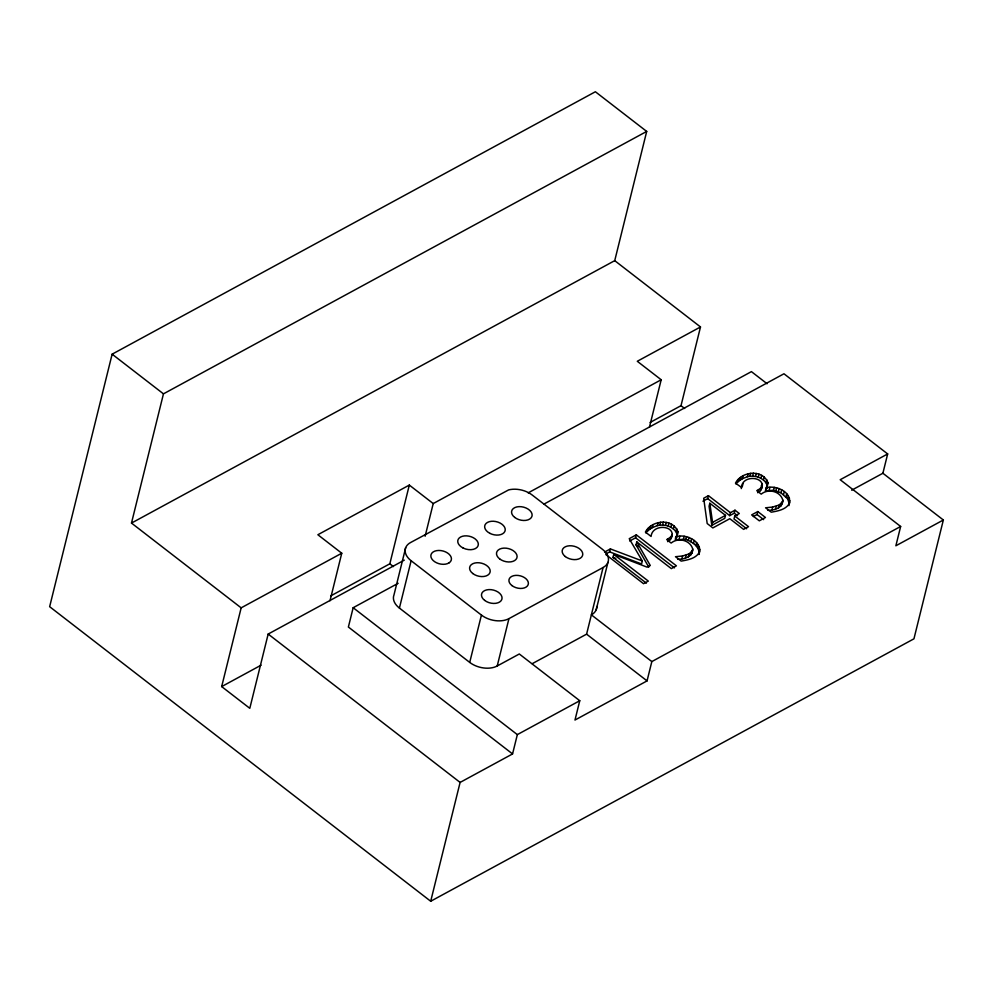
<?xml version="1.0" encoding="UTF-8"?>
<svg xmlns="http://www.w3.org/2000/svg" width="993" height="993" viewBox="0 0 993 993"><rect width="100%" height="100%" fill="white"/><g stroke="black" fill="none" stroke-linecap="round" stroke-linejoin="round"><path stroke-width="1.49" d="M672.311 534.259L671.094 536.617L668.376 538.665L667.644 541.632L670.362 539.584C679.262 525.669 652.327 522.442 651.085 536.456L645.4 532.062C651.47 520.096 672.695 517.899 677.847 531.565L677.598 534.395C670.225 543.792 683.718 536.977 688.31 540.453C693.747 542.848 700.164 547.863 698.873 554.541C703.64 541.855 686.237 533.39 676.022 536.741M766.931 488.457L767.924 482.66C762.773 468.981 741.548 471.179 735.478 483.144L741.473 487.377C742.416 473.338 769.463 476.975 760.439 490.666L757.709 492.714L758.453 489.748L761.172 487.7L762.376 485.341M767.924 482.66L765.367 490.803L773.485 490.294L780.97 492.801L787.672 498.908L789.187 503.389C792.004 491.572 775.434 484.907 766.1 487.824M788.951 505.636L789.919 500.41M677.797 559.27C684.239 559.382 692.928 556.788 692.729 549.017C690.259 540.068 678.095 537.176 671.144 543.047L666.675 539.584L668.376 538.665M691.823 553.411L692.729 549.017M767.874 510.352C774.18 510.414 783.179 507.944 782.807 500.1C780.337 491.15 768.172 488.258 761.221 494.129L756.753 490.666L758.453 489.748M404.3 560.126L268.172 634.055L249.802 708.319L221.675 686.585L241.162 607.853L131.486 523.075L614.729 260.65L646.704 131.424L595.378 91.753L112.135 354.178L49.65 606.686L430.701 901.247L913.945 638.822L943.35 519.997L882.889 473.251L887.668 453.95L783.961 373.778L544.027 504.072M131.486 523.075L163.46 393.849L646.704 131.424M329.999 600.753L341.753 553.225L317.859 534.743L409.315 485.08L433.221 503.563L425.128 536.232M398.156 583.288L353.16 607.716L348.382 627.03L512.562 753.935L460.107 782.422L430.701 901.247M330.657 595.937L389.827 563.801L409.315 485.08M405.678 547.664L393.96 594.993A19.798 12.574 13.9 0 0 399.409 608.064L469.714 662.405A19.798 12.574 13.9 0 0 497.22 665.98L519.302 653.99L579.763 700.723L574.984 720.037L647.051 680.9L651.83 661.586L900.651 526.464L840.19 479.731L887.668 453.95M399.409 608.064L411.127 560.735A19.798 12.574 13.9 0 1 410.519 542.563L508.615 489.909A19.798 12.574 13.9 0 1 532.174 494.998L602.478 549.34A19.798 12.574 13.9 0 1 603.086 567.512L586.59 634.155L532.198 663.696M469.714 662.405L481.431 615.077L411.127 560.735M497.22 665.98L508.937 618.639L603.086 567.512M512.562 753.935L517.341 734.621L579.763 700.723M609.665 551.885L610.397 548.918L642.31 560.971L641.577 563.937L609.665 551.885L606.177 553.771M596.21 609.739L607.927 562.41M646.381 583.152L613.016 557.358L613.748 554.392L647.188 567.177L650.278 565.501L636.761 541.893L636.029 544.872L648.789 567.164M649.422 427.288L661.189 379.76L637.283 361.278L700.499 326.958L614.729 260.65M629.674 541.011L635.582 537.809L636.314 534.842L676.419 565.836L671.318 568.617L636.761 541.893M646.083 533.142L648.243 528.276M647.51 531.243L649.732 529.269L650.477 526.302M650.08 422.472L681.012 405.678L700.499 326.958M649.732 529.269L652.215 527.68L652.947 524.701M652.215 527.68L657.316 525.632L658.049 522.666M657.316 525.632L659.873 525.173L660.606 522.206M659.873 525.173L662.542 525.049L663.274 522.07M662.542 525.049L665.459 525.334L666.191 522.368M677.847 531.565L677.102 534.544C676.096 530.25 672.112 527.593 668.227 526.067L668.959 523.1M670.858 527.258L671.603 524.279M670.362 539.584L671.094 536.617M673.378 528.909L674.11 525.942M675.96 531.603L676.705 528.624M675.662 540.006L676.394 537.039M679.088 539.249L679.82 536.27M683.407 539.211L684.14 536.232M685.803 539.646L686.535 536.679M681.843 558.947L682.576 555.981L689.167 553.883L692.555 550.445M688.31 540.453L689.043 537.486M685.418 558.128L686.151 555.149M690.892 541.706L691.625 538.74M688.434 556.862L689.167 553.883M693.486 543.481L694.231 540.502M691.066 554.739L691.798 551.773M695.882 545.616L696.614 542.637M707.699 498.647L708.431 495.668L730.438 512.686L729.706 515.652L707.699 498.647L702.957 501.217M697.595 547.826L698.327 544.847M709.821 503.252L709.076 506.219L711.82 525.371L724.753 518.346L725.498 515.367L709.821 503.252L712.564 522.392L711.82 525.371M698.675 550.06L699.407 547.093M699.109 552.294L699.854 549.328M736.161 484.224L738.32 479.358M737.588 482.325L739.81 480.364L740.542 477.385M739.81 480.364L742.292 478.763L743.025 475.784M729.706 515.652L734.261 513.182L735.006 510.203L739.313 513.542L734.746 516.012L734.013 518.991L746.662 528.76M741.274 488.606L742.007 485.627M742.292 486.558L743.025 483.591M742.292 478.763L747.394 476.714L748.126 473.748M747.394 476.714L749.951 476.255L750.683 473.289M749.951 476.255L752.62 476.131L753.352 473.164M752.62 476.131L755.536 476.429L756.269 473.45M767.179 485.627C766.174 481.332 762.19 478.676 758.304 477.149L759.037 474.182M760.936 478.341L761.681 475.362M760.439 490.666L761.172 487.7M761.643 488.308L762.376 484.087M763.456 479.991L764.188 477.025M753.364 516.534L757.063 514.523L757.796 511.556L765.466 517.49L759.31 520.828L751.639 514.895L757.796 511.556M766.037 482.685L766.782 479.718M765.74 491.088L766.472 488.122M769.165 490.331L769.898 487.352M773.485 490.294L774.217 487.315M775.881 490.728L776.613 487.762M771.909 510.03L772.653 507.063L779.244 504.978L782.633 501.527M778.388 491.535L779.12 488.568M775.496 509.21L776.228 506.231M780.97 492.801L781.702 489.822M778.512 507.944L779.244 504.978M783.564 494.564L784.296 491.585M781.143 505.822L781.876 502.855M782.074 503.066L782.807 500.1M785.96 496.699L786.692 493.732M787.672 498.908L788.405 495.929M788.752 501.142L789.485 498.176M900.651 526.464L895.872 545.778L943.35 519.997M699.606 551.574C696.552 558.513 687.801 559.915 681.173 561.107L675.488 556.713L682.576 555.981M789.683 502.657C786.617 509.595 777.879 510.998 771.251 512.189L765.566 507.795L772.653 507.063M675.29 539.708L676.866 537.374M241.162 607.853L341.753 553.225M433.221 503.563L661.189 379.76M528.177 492.863L751.416 371.63L767.105 383.757M221.675 686.585L261.097 665.173M604.6 552.058L610.397 548.918M636.314 534.842L629.227 538.69L642.31 560.971M708.431 495.668L703.689 498.25L707.19 523.534L712.85 527.916L729.805 518.706L743.596 529.368L748.536 526.675L734.746 516.012M712.564 522.392L725.498 515.367M730.438 512.686L735.006 510.203M851.684 490.194L882.889 473.251M755.536 476.429L758.304 477.149M665.459 525.334L668.227 526.067M613.016 557.358L615.809 558.426M681.012 405.678L684.649 408.483M757.063 514.523L763.642 519.612M734.261 513.182L737.501 515.677M635.582 537.809L674.47 567.872M636.029 544.872L638.412 546.709M613.748 554.392L648.317 581.104L643.551 583.698L605.867 554.566M651.83 661.586L591.369 614.853A19.798 12.574 13.9 0 0 596.768 606.5M586.59 634.155L647.051 680.9M389.827 563.801L393.414 566.581M112.135 354.178L163.46 393.849M353.16 607.716L517.341 734.621M268.172 634.055L460.107 782.422M761.159 485.788L761.643 487.054M671.566 535.972L671.566 537.225M508.937 618.639A19.798 12.574 13.9 0 1 481.431 615.077M449.32 562.696L447.421 563.664A10.501 6.666 13.9 0 1 431.074 557.396A10.501 6.666 13.9 0 1 443.374 551.09A10.501 6.666 13.9 0 1 449.32 562.696M489.983 533.402L487.811 532.037A10.501 6.666 13.9 0 1 491.2 521.313A10.501 6.666 13.9 0 1 505.226 530.088A10.501 6.666 13.9 0 1 489.983 533.402M463.086 547.999L460.913 546.646A10.501 6.666 13.9 0 1 460.591 537.014A10.501 6.666 13.9 0 1 475.163 538.901L476.851 540.527A10.501 6.666 13.9 0 1 475.498 548.533A10.501 6.666 13.9 0 1 463.086 547.999M514.709 517.427A10.501 6.666 13.9 0 0 531.851 516.608A10.501 6.666 13.9 0 0 518.954 506.641A10.501 6.666 13.9 0 0 514.709 517.427M472.767 573.52A10.501 6.666 13.9 0 0 489.921 572.7A10.501 6.666 13.9 0 0 477.012 562.721A10.501 6.666 13.9 0 0 472.767 573.52M499.665 558.91A10.501 6.666 13.9 0 0 516.819 558.091A10.501 6.666 13.9 0 0 503.91 548.111A10.501 6.666 13.9 0 0 499.665 558.91M484.634 600.38A10.501 6.666 13.9 0 0 501.775 599.561A10.501 6.666 13.9 0 0 488.866 589.594A10.501 6.666 13.9 0 0 484.634 600.38M511.929 585.56A9.905 6.281 13.9 0 0 528.115 584.79A9.905 6.281 13.9 0 0 515.938 575.369A9.905 6.281 13.9 0 0 511.929 585.56M565.327 556.564A10.501 6.666 13.9 0 0 582.481 555.745A10.501 6.666 13.9 0 0 569.572 545.765A10.501 6.666 13.9 0 0 565.327 556.564"/></g></svg>
